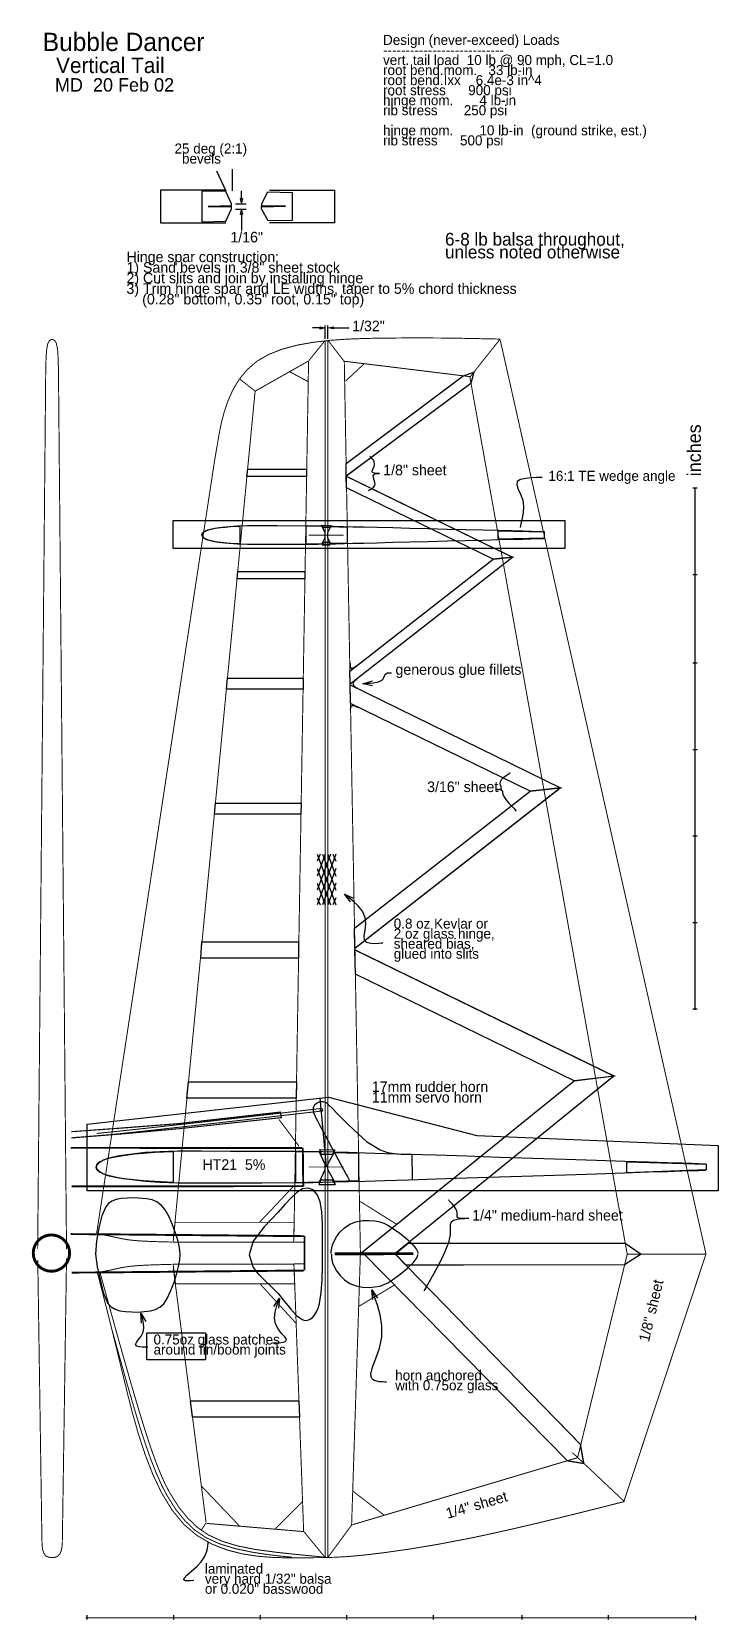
# Model space of a CAD drawing. Extents: x 27 to 595, y 70 to 1386.
import ezdxf

# ---------------------------------------------------------------- set-up
doc = ezdxf.new("R2010")
doc.units = 0
doc.layers.get('0').update_dxf_attribs({"linetype": 'CONTINUOUS'})

msp = doc.modelspace()

# ---------------------------------------------------------------- linework, layer by layer
at = {"color": 0}
for points in [[(179.632, 1270.89), (187.269, 1254.52)], [(192.686, 1272.42), (192.686, 1254.35)], [(187.37, 1254.9), (133.409, 1254.9), (133.409, 1228.02), (187.37, 1228.02)], [(200.305, 1247.28), (200.305, 1254.46)], [(223.41, 1254.9), (277.371, 1254.9), (277.371, 1228.02), (223.41, 1228.02)], [(192.248, 1241.96), (172.635, 1241.56), (192.248, 1241.16)], [(195.37, 1243.69), (204.331, 1243.69)], [(195.37, 1239.31), (204.331, 1239.31)], [(217.039, 1241.26), (236.652, 1241.66), (217.039, 1242.05)], [(200.412, 1235.59), (200.412, 1221.65)], [(266.203, 1140.84), (259.015, 1140.84)], [(269.705, 1131.75), (269.705, 1142.9)], [(271.796, 1131.75), (271.796, 1142.9)], [(275.4, 1140.94), (289.338, 1140.94)], [(314.507, 1020.13), (314.332, 1020.13), (313.113, 1020.16), (311.866, 1020.21), (310.46, 1020.4), (309.256, 1020.83), (308.616, 1021.64), (308.772, 1022.89), (309.429, 1024.48), (310.161, 1026.26), (310.541, 1028.06), (310.262, 1029.76), (309.493, 1031.26), (308.522, 1032.52), (307.637, 1033.45), (306.766, 1034.34), (306.642, 1034.47)], [(314.606, 1020.03), (314.442, 1020.03), (313.295, 1020), (312.124, 1019.94), (310.804, 1019.74), (309.681, 1019.24), (309.097, 1018.32), (309.267, 1016.89), (309.883, 1015.11), (310.509, 1013.18), (310.707, 1011.32), (310.168, 1009.7), (309.099, 1008.38), (307.834, 1007.34), (306.708, 1006.59), (305.604, 1005.89), (305.447, 1005.79)], [(449.31, 1016.95), (448.729, 1016.94), (447.35, 1016.9), (444.664, 1016.82), (440.492, 1016.66), (435.687, 1016.21), (431.354, 1015.24), (428.602, 1013.5), (428.187, 1010.84), (429.464, 1007.31), (431.439, 1003.07), (433.115, 998.237), (433.731, 993.017), (433.463, 987.833), (432.723, 983.173), (431.92, 979.52), (431.383, 977.218), (431.005, 975.6), (430.991, 975.538)], [(574.057, 1008.33), (577.641, 1008.33)], [(575.849, 575.849), (575.849, 1007.54)], [(451.102, 971.95), (450.685, 971.961), (449.696, 971.986), (447.77, 972.033), (433.249, 972.395), (424.453, 972.614), (413.304, 972.892), (400.221, 973.218), (385.767, 973.578), (370.504, 973.958), (354.998, 974.345), (339.811, 974.724), (325.506, 975.081), (312.648, 975.402), (301.664, 975.676), (292.439, 975.906), (284.721, 976.095), (268.099, 976.466), (263.898, 976.54), (259.948, 976.597), (229.649, 976.762), (216.325, 976.816), (205.291, 976.796), (197.002, 976.593), (190.357, 976.165), (178.177, 974.572), (172.793, 973.357), (168.952, 971.619), (167.608, 969.263), (168.952, 966.906), (172.793, 965.172), (178.177, 963.986), (190.357, 962.492), (197.002, 962.024), (205.291, 961.729), (216.325, 961.613), (229.649, 961.596), (259.948, 961.729), (263.898, 961.786), (272.802, 961.956), (278.259, 962.078), (292.439, 962.42), (301.664, 962.649), (312.648, 962.924), (325.506, 963.245), (339.811, 963.602), (354.998, 963.981), (370.504, 964.367), (385.767, 964.748), (400.221, 965.108), (413.304, 965.434), (424.453, 965.711), (433.249, 965.931), (439.859, 966.095), (451.049, 966.374), (451.102, 966.375)], [(574.057, 936.651), (577.641, 936.651)], [(290.214, 863.232), (290.214, 862.767), (290.314, 860.643), (290.978, 859.084), (292.587, 859.034), (293.715, 859.702), (294.645, 860.395), (295.036, 860.699), (295.093, 860.743)], [(574.057, 863.376), (577.641, 863.376)], [(295.889, 849.688), (295.441, 849.356), (294.522, 848.657), (293.467, 847.747), (292.471, 845.955), (293.5, 844.096), (294.622, 843.308), (295.607, 842.769), (296.028, 842.551), (296.088, 842.52)], [(324.562, 854.873), (324.423, 854.873), (323.45, 854.873), (321.237, 854.707), (319.086, 853.546), (318.473, 852.34), (317.914, 850.872), (317.016, 849.376), (315.386, 848.086), (312.787, 847.184), (309.618, 846.627), (306.433, 846.318), (303.787, 846.162), (302.099, 846.075), (300.912, 846.015), (300.867, 846.012)], [(308.923, 844.431), (300.867, 846.012), (308.72, 848.408)], [(290.712, 824.504), (290.712, 824.835), (290.812, 826.462), (291.542, 827.971), (293.466, 827.955), (294.752, 827.443), (295.79, 826.943), (296.225, 826.725), (296.287, 826.694)], [(574.057, 791.693), (577.641, 791.693)], [(411.776, 758.4), (412.705, 758.466), (413.533, 758.543), (414.456, 758.728), (415.216, 759.106), (415.559, 759.76), (415.342, 760.75), (414.866, 762.03), (414.546, 763.527), (414.796, 765.17), (415.891, 766.877), (417.558, 768.526), (419.388, 769.981), (420.969, 771.11), (421.985, 771.82), (422.507, 772.185), (422.727, 772.338)], [(411.875, 758.897), (412.805, 758.765), (414.613, 758.417), (416.124, 757.57), (416.333, 756.857), (416.405, 755.844), (416.702, 754.434), (417.583, 752.526), (419.278, 750.097), (421.483, 747.432), (423.762, 744.891), (425.681, 742.835), (426.909, 741.531), (427.539, 740.861), (427.805, 740.579)], [(574.057, 720.011), (577.641, 720.011)], [(263.05, 704.786), (278.385, 662.859)], [(265.35, 704.786), (263.05, 698.948)], [(269.567, 704.786), (263.05, 686.741)], [(273.976, 704.786), (263.05, 675.065)], [(278.385, 704.786), (263.05, 662.859)], [(267.459, 704.786), (278.385, 675.065)], [(271.867, 704.786), (278.385, 686.741)], [(276.084, 704.786), (278.385, 698.948)], [(263.05, 693.11), (273.976, 662.859)], [(278.385, 693.11), (267.459, 662.859)], [(263.05, 680.904), (269.567, 662.859)], [(278.385, 680.904), (271.867, 662.859)], [(317.394, 631.142), (316.962, 631.109), (315.938, 631.03), (313.943, 630.876), (310.846, 630.698), (307.289, 630.844), (304.105, 631.735), (302.128, 633.797), (301.877, 637.3), (302.609, 641.911), (303.267, 647.144), (302.792, 652.514), (300.454, 657.583), (296.835, 662.105), (292.842, 665.88), (289.385, 668.709), (287.159, 670.474), (286.016, 671.381), (285.595, 671.715), (285.535, 671.762)], [(290.538, 665.253), (285.535, 671.762), (293.013, 668.373)], [(263.05, 668.697), (265.35, 662.859)], [(278.385, 668.697), (276.084, 662.859)], [(574.057, 648.328), (577.641, 648.328)], [(574.057, 576.646), (577.641, 576.646)], [(270.601, 445.626), (265.424, 502.972)], [(290.115, 434.077), (289.854, 434.562), (289.496, 435.227), (288.907, 436.322), (288.028, 437.956), (286.802, 440.236), (285.17, 443.27), (280.687, 451.607), (275.264, 461.709), (269.816, 471.892), (265.258, 480.472), (263.57, 483.687), (262.279, 486.186), (261.331, 488.07), (260.67, 489.445), (260.242, 490.413), (259.994, 491.08), (259.87, 491.548), (259.815, 491.921), (260.015, 494.908), (261.143, 497.397), (262.902, 498.923), (265.092, 499.819), (267.647, 499.886), (270.203, 499.189), (270.768, 498.805), (271.592, 498.056), (273.007, 496.655), (275.347, 494.311), (278.831, 490.839), (283.232, 486.475), (288.213, 481.556), (293.433, 476.423), (303.874, 466.774), (315.038, 459.763), (321.125, 457.823), (327.13, 456.785), (332.505, 456.357), (336.708, 456.246), (339.356, 456.208), (341.216, 456.181), (341.288, 456.179)], [(267.61, 492.911), (267.295, 493.671), (266.534, 493.986), (265.774, 493.671), (265.459, 492.911), (265.774, 492.151), (266.534, 491.836), (267.295, 492.151), (267.61, 492.911)], [(584.71, 448.074), (583.97, 448.099), (573.148, 448.455), (564.731, 448.732), (552.984, 449.119), (537.353, 449.634), (517.541, 450.287), (494.29, 451.051), (468.603, 451.894), (441.479, 452.781), (413.921, 453.678), (386.929, 454.551), (361.505, 455.366), (338.65, 456.089), (319.123, 456.694), (302.72, 457.186), (288.995, 457.577), (277.502, 457.881), (267.793, 458.11), (251.946, 458.396), (244.915, 458.478), (217.3, 458.611), (190.954, 458.644), (167.192, 458.756), (147.513, 458.744), (132.753, 458.366), (120.931, 457.615), (99.1938, 454.96), (89.5137, 452.803), (82.5842, 449.75), (80.7639, 447.819), (80.1572, 445.737), (80.7639, 443.658), (82.5842, 441.736), (89.5137, 438.716), (99.1938, 436.592), (120.948, 433.937), (132.797, 433.145), (147.546, 432.676), (167.145, 432.521), (190.838, 432.527), (217.204, 432.566), (244.865, 432.742), (251.9, 432.829), (259.378, 432.947), (267.745, 433.112), (277.45, 433.336), (288.938, 433.633), (302.659, 434.017), (319.058, 434.501), (338.583, 435.099), (361.44, 435.816), (386.868, 436.627), (413.866, 437.497), (441.432, 438.392), (468.563, 439.278), (494.259, 440.12), (517.517, 440.885), (537.336, 441.537), (552.973, 442.051), (564.724, 442.438), (573.144, 442.716), (578.788, 442.902), (582.211, 443.014), (584.617, 443.094), (584.71, 443.096)], [(341.288, 455.98), (341.686, 435.471)], [(264.959, 332.627), (266.434, 341.607), (267.1, 352.097), (267.293, 363.566), (267.349, 375.487), (267.489, 387.325), (267.473, 398.529), (266.948, 408.543), (265.557, 416.814), (263.051, 422.88), (259.6, 426.667), (255.476, 428.192), (250.955, 427.477), (246.252, 424.63), (241.355, 420.124), (236.198, 414.521), (230.711, 408.381), (219.229, 396.046), (210.136, 384.129), (206.775, 372.891), (209.937, 362.385), (213.918, 357.365), (219.038, 352.28), (224.768, 346.881), (230.578, 340.92), (236.043, 334.348), (241.14, 327.914), (245.951, 322.564), (250.557, 319.246), (252.801, 318.62), (254.982, 318.71), (257.068, 319.486), (259.027, 320.919), (260.828, 322.978), (262.438, 325.636), (263.826, 328.862), (264.959, 332.627)], [(100.774, 419.565), (96.5674, 418.688), (93.1086, 417.31), (90.2942, 415.332), (88.02, 412.655), (84.6785, 405.101), (82.2556, 395.355), (80.2581, 384.438), (79.5376, 373.417), (80.8555, 363.017), (83.2712, 352.547), (85.8809, 341.642), (89.6331, 332.65), (92.3486, 329.714), (95.6997, 327.774), (99.6838, 326.591), (104.298, 325.925), (114.923, 325.548), (125.146, 326.528), (129.291, 327.653), (132.814, 329.514), (135.923, 332.443), (138.825, 336.778), (141.661, 342.671), (144.309, 349.555), (146.583, 356.683), (148.293, 363.307), (149.284, 368.905), (149.529, 373.864), (149.028, 378.797), (147.785, 384.317), (145.83, 390.811), (143.301, 397.761), (140.363, 404.424), (137.182, 410.057), (133.868, 414.102), (130.313, 416.742), (126.354, 418.347), (121.83, 419.287), (111.178, 420.122), (100.774, 419.565)], [(388.419, 402.974), (386.428, 402.974), (384.635, 402.989), (382.541, 403.086), (380.59, 403.353), (379.227, 403.87), (378.743, 404.708), (378.97, 407.343), (378.729, 409.114), (377.757, 411.136), (376.277, 413.217), (374.655, 415.129), (373.253, 416.647), (372.351, 417.606), (371.888, 418.099), (371.693, 418.306)], [(274.683, 373.903), (274.685, 374.081), (274.7, 375.33), (274.749, 376.672), (275.007, 378.576), (275.675, 381.068), (276.956, 384.174), (279.017, 387.844), (281.88, 391.714), (285.534, 395.344), (289.965, 398.295), (295.093, 400.229), (300.56, 401.224), (305.94, 401.459), (310.806, 401.116), (314.857, 400.344), (318.281, 399.174), (321.396, 397.606), (324.512, 395.64), (331.313, 390.73), (337.704, 385.535), (342.313, 381.156), (345.005, 377.885), (346.069, 375.757), (346.25, 374.6), (346.266, 374.102)], [(388.419, 402.974), (387.075, 402.918), (385.233, 402.842), (382.367, 402.685), (379.028, 402.286), (375.937, 401.451), (373.817, 399.988), (373.111, 397.688), (373.145, 394.284), (372.968, 389.492), (371.627, 383.029), (368.485, 374.859), (364.16, 365.93), (359.586, 357.437), (355.698, 350.573), (354.273, 348.087), (353.203, 346.218), (352.437, 344.879), (351.922, 343.981), (351.611, 343.437), (351.451, 343.158), (351.383, 343.04)], [(274.732, 373.505), (274.734, 373.327), (274.749, 372.078), (274.798, 370.736), (275.056, 368.832), (275.724, 366.34), (277.006, 363.234), (279.066, 359.564), (281.93, 355.694), (285.583, 352.064), (290.015, 349.113), (295.142, 347.179), (300.609, 346.184), (305.989, 345.949), (310.856, 346.292), (314.906, 347.064), (318.331, 348.234), (321.445, 349.802), (324.562, 351.768), (331.363, 356.677), (337.753, 361.873), (342.362, 366.252), (345.054, 369.522), (346.118, 371.651), (346.299, 372.808), (346.315, 373.306)], [(320.281, 267.474), (319.866, 267.491), (318.881, 267.531), (316.963, 267.607), (315.583, 267.675), (314.013, 267.821), (312.375, 268.114), (310.79, 268.619), (309.379, 269.405), (308.263, 270.538), (307.565, 272.085), (307.405, 274.112), (308.817, 279.706), (311.636, 287.005), (314.629, 295.523), (316.564, 304.776), (316.548, 314.244), (315.038, 323.277), (312.831, 331.19), (310.724, 337.299), (309.342, 341.136), (308.633, 343.106), (308.371, 343.832), (308.334, 343.936)], [(309.158, 335.768), (308.334, 343.936), (312.905, 337.116)], [(226.098, 299.971), (227.337, 300), (229.035, 300.038), (231.645, 300.135), (234.494, 300.463), (236.721, 301.23), (237.465, 302.643), (236.176, 304.86), (233.563, 307.849), (230.648, 311.529), (228.454, 315.818), (227.739, 320.569), (228.206, 325.365), (229.294, 329.723), (230.446, 333.158), (231.213, 335.326), (231.607, 336.439), (231.752, 336.849), (231.773, 336.908)], [(227.239, 330.064), (231.773, 336.908), (230.992, 328.735)], [(122.856, 296.347), (120.35, 296.396), (118.116, 296.471), (115.635, 296.735), (113.599, 297.355), (112.701, 298.504), (113.389, 300.305), (115.15, 302.708), (117.225, 305.618), (118.857, 308.941), (119.477, 312.541), (119.273, 316.12), (118.625, 319.341), (117.911, 321.867), (117.431, 323.459), (117.094, 324.578), (117.081, 324.621)], [(117.472, 316.421), (117.081, 324.621), (121.285, 317.569)], [(160.887, 103.003), (160.584, 102.987), (158.464, 102.87), (156.333, 102.793), (154.129, 102.949), (152.691, 103.622), (152.856, 105.094), (155.16, 107.556), (158.941, 110.823), (163.24, 114.619), (167.093, 118.667), (169.753, 122.696), (171.328, 126.454), (172.138, 129.695), (172.502, 132.174), (172.694, 133.728), (172.793, 134.526), (172.834, 134.862)], [(71.4834, 72.479), (576.048, 72.0808)], [(72.3203, 74.2712), (72.3203, 70.687)], [(144.003, 74.2712), (144.003, 70.687)], [(215.685, 74.2712), (215.685, 70.687)], [(287.368, 74.2712), (287.368, 70.687)], [(359.05, 74.2712), (359.05, 70.687)], [(432.326, 74.2712), (432.326, 70.687)], [(504.008, 74.2712), (504.008, 70.687)], [(576.048, 73.7781), (576.048, 70.1841)]]:
    msp.add_lwpolyline(points, dxfattribs=at)
at = {"color": 254}
for points in [[(167.617, 1228.72), (187.33, 1229.17), (192.109, 1239.48), (192.109, 1243.66), (187.479, 1253.86), (167.617, 1254.26), (167.617, 1228.72)], [(242.417, 1229.97), (222.405, 1229.47), (216.979, 1239.38), (217.079, 1243.86), (222.256, 1253.56), (242.417, 1253.02), (242.417, 1229.97)], [(199.019, 961.835), (191.448, 962.24), (186.876, 962.587), (182.894, 963.051), (178.666, 963.571), (175.225, 964.382), (172.472, 965.134), (170.555, 965.829), (169.08, 966.755), (168.244, 967.508), (167.703, 968.491), (167.556, 969.128), (167.605, 969.591), (167.802, 970.286), (168.342, 971.096), (169.08, 971.791), (170.506, 972.659), (172.57, 973.527), (175.225, 974.164), (178.519, 974.859), (183.14, 975.553), (186.729, 975.901), (191.448, 976.306), (199.019, 976.711), (199.019, 961.835)], [(253.676, 961.901), (267.117, 962.1), (269.705, 967.227), (269.655, 970.961), (267.117, 976.337), (253.626, 976.536), (253.676, 961.901)], [(287.925, 962.498), (273.887, 962.15), (271.846, 966.879), (271.896, 971.459), (274.235, 976.188), (287.925, 975.839), (287.925, 962.498)], [(451.002, 971.955), (451.002, 966.578), (412.871, 965.782), (412.871, 972.751), (451.002, 971.955)], [(143.863, 432.941), (128.53, 433.638), (119.271, 434.236), (111.207, 435.032), (102.645, 435.928), (95.6758, 437.322), (90.1006, 438.616), (86.2178, 439.811), (83.231, 441.404), (81.5386, 442.698), (80.4434, 444.391), (80.1448, 445.486), (80.2441, 446.282), (80.6426, 447.477), (81.7375, 448.871), (83.231, 450.066), (86.1182, 451.559), (90.2998, 453.052), (95.6758, 454.147), (102.346, 455.342), (111.705, 456.537), (118.973, 457.134), (128.53, 457.831), (143.863, 458.528), (143.863, 432.941)], [(245.114, 432.842), (264.827, 433.29), (269.606, 443.595), (269.606, 447.776), (264.976, 457.981), (245.114, 458.379), (245.114, 432.842)], [(297.233, 434.087), (277.222, 433.589), (271.796, 443.495), (271.895, 447.975), (277.073, 457.682), (297.233, 457.135), (297.233, 434.087)], [(584.909, 443.249), (519.2, 440.906), (519.2, 450.067), (584.909, 447.936), (584.909, 443.249)]]:
    msp.add_lwpolyline(points, close=True, dxfattribs=at)
at = {"color": 0}
for points in [[(167.617, 1228.72), (187.33, 1229.17), (192.109, 1239.48), (192.109, 1243.66), (187.479, 1253.86), (167.617, 1254.26), (167.617, 1228.72)], [(242.417, 1229.97), (222.405, 1229.47), (216.979, 1239.38), (217.079, 1243.86), (222.256, 1253.56), (242.417, 1253.02), (242.417, 1229.97)], [(201.201, 1248), (200.305, 1244.39), (199.409, 1248), (201.201, 1248)], [(201.201, 1248), (200.305, 1244.39), (199.409, 1248), (201.201, 1248)], [(199.509, 1234.83), (200.405, 1238.43), (201.301, 1234.83), (199.509, 1234.83)], [(199.509, 1234.83), (200.405, 1238.43), (201.301, 1234.83), (199.509, 1234.83)], [(265.483, 1141.74), (269.087, 1140.84), (265.483, 1139.94), (265.483, 1141.74)], [(265.483, 1141.74), (269.087, 1140.84), (265.483, 1139.94), (265.483, 1141.74)], [(276.156, 1140.04), (272.552, 1140.93), (276.156, 1141.83), (276.156, 1140.04)], [(276.156, 1140.04), (272.552, 1140.93), (276.156, 1141.83), (276.156, 1140.04)], [(253.676, 961.901), (267.117, 962.1), (269.705, 967.227), (269.655, 970.961), (267.117, 976.337), (253.626, 976.536), (253.676, 961.901)], [(287.925, 962.498), (273.887, 962.15), (271.846, 966.879), (271.896, 971.459), (274.235, 976.188), (287.925, 975.839), (287.925, 962.498)], [(451.002, 971.955), (451.002, 966.578), (412.871, 965.782), (412.871, 972.751), (451.002, 971.955)], [(245.114, 432.842), (264.827, 433.29), (269.606, 443.595), (269.606, 447.776), (264.976, 457.981), (245.114, 458.379), (245.114, 432.842)], [(297.233, 434.087), (277.222, 433.589), (271.796, 443.495), (271.895, 447.975), (277.073, 457.682), (297.233, 457.135), (297.233, 434.087)], [(584.909, 443.249), (519.2, 440.905), (519.2, 450.067), (584.909, 447.936), (584.909, 443.249)]]:
    msp.add_lwpolyline(points, close=True, dxfattribs=at)
at = {"color": 7}
for points in [[(192.248, 1241.96), (172.635, 1241.56), (192.248, 1241.16)], [(217.039, 1241.26), (236.652, 1241.66), (217.039, 1242.05)], [(308.923, 844.431), (300.867, 846.012), (308.72, 848.408)], [(290.538, 665.253), (285.535, 671.762), (293.013, 668.373)], [(59.5361, 469.918), (104.338, 473.503), (148.94, 477.485), (233.366, 486.645), (232.57, 491.025), (147.347, 481.468), (104.338, 478.083), (59.7354, 474.896)], [(309.158, 335.768), (308.334, 343.936), (312.905, 337.116)], [(227.239, 330.064), (231.773, 336.908), (230.992, 328.735)], [(117.472, 316.421), (117.081, 324.621), (121.285, 317.569)], [(160.887, 103.003), (160.584, 102.987), (158.464, 102.87), (156.333, 102.793), (154.129, 102.949), (152.691, 103.622), (152.856, 105.094), (155.16, 107.556), (158.941, 110.823), (163.24, 114.619), (167.093, 118.667), (169.753, 122.696), (171.328, 126.454), (172.138, 129.695), (172.502, 132.174), (172.694, 133.728), (172.793, 134.526), (172.834, 134.862)]]:
    msp.add_lwpolyline(points, dxfattribs=at)
at = {"color": 0}
for points, const_width in [([(38.4111, 1110.18), (38.4812, 1112.62), (38.5503, 1114.85), (38.8513, 1120.65), (39.1252, 1123.51), (40.0161, 1127.89), (41.4636, 1130.48), (43.457, 1131.42), (45.4822, 1130.7), (47.0117, 1128.25), (47.9744, 1123.83), (48.2598, 1120.87), (48.4417, 1117.74), (48.5474, 1114.81), (48.6045, 1112.46), (48.6536, 1110.21), (48.6606, 1109.89)], 0.7965), ([(178.21, 1031.63), (178.551, 1033.65), (179.358, 1038.43), (180.932, 1047.76), (182.11, 1054.5), (183.729, 1062.39), (185.971, 1071.05), (189.021, 1080.12), (193.063, 1089.24), (198.283, 1098.02), (204.864, 1106.11), (212.99, 1113.14), (222.768, 1118.82), (233.993, 1123.24), (246.383, 1126.55), (259.654, 1128.93), (273.524, 1130.54), (287.71, 1131.54), (301.93, 1132.1), (315.901, 1132.38), (342.186, 1132.58), (365.423, 1132.48), (384.689, 1132.21), (399.065, 1131.92), (404.181, 1131.81), (414.533, 1131.59), (414.563, 1131.59)], 0.7965), ([(256.066, 1113.67), (269.207, 1129.99)], 0.7965), ([(269.683, 1130.31), (269.683, 122.277)], 0.7965), ([(271.78, 1130.51), (271.78, 122.277)], 0.7965), ([(285.436, 1113.03), (271.896, 1130.55)], 0.7965), ([(414.265, 1131.35), (389.574, 1100.29)], 0.7965), ([(516.776, 168.292), (584.864, 373.554), (414.544, 1130.71)], 0.7965), ([(31.6069, 377.7), (38.3279, 1110.29)], 0.7965), ([(55.5034, 377.8), (48.7827, 1109.89)], 0.7965), ([(255.866, 1113.47), (211.861, 1088.58)], 0.7965), ([(243.72, 386.09), (255.866, 1113.07)], 0.7965), ([(291.509, 149.438), (298.776, 374.143), (285.436, 1113.27)], 0.7965), ([(389.375, 1100.49), (285.436, 1113.23)], 0.7965), ([(286.331, 1096.6), (301.663, 1110.93)], 0.7965), ([(211.463, 1088.58), (198.919, 1098.53)], 0.7965), ([(240.335, 1104.51), (255.468, 1096.34)], 0.7965), ([(519.598, 373.705), (389.375, 1100.29)], 0.7965), ([(143.962, 386.09), (211.662, 1088.78)], 0.7965), ([(178.21, 1031.83), (80.344, 390.072)], 0.7965), ([(255.819, 969.073), (284.911, 969.073)], 0.7965), ([(59.5361, 469.918), (104.338, 473.503), (148.94, 477.485), (233.366, 486.645), (232.57, 491.025), (147.347, 481.468), (104.338, 478.083), (59.7354, 474.896)], 0.7965), ([(266.534, 494.19), (266.494, 494.186), (265.439, 494.064), (263.938, 493.892), (261.462, 493.607), (257.77, 493.182), (252.617, 492.59), (245.76, 491.801), (237.057, 490.8), (226.773, 489.619), (215.276, 488.301), (202.933, 486.889), (190.11, 485.428), (177.176, 483.961), (164.497, 482.53), (152.44, 481.181), (131.166, 478.837), (113.819, 476.967), (100.367, 475.544), (90.7795, 474.544), (87.4055, 474.194), (84.8701, 473.93), (81.0969, 473.538), (80.7178, 473.499), (80.5581, 473.482)], 0.7965), ([(266.534, 492.03), (266.494, 492.025), (266.21, 491.993), (263.938, 491.731), (261.462, 491.447), (257.77, 491.022), (252.617, 490.429), (245.76, 489.641), (237.057, 488.64), (226.773, 487.459), (215.276, 486.141), (202.933, 484.729), (190.11, 483.268), (177.176, 481.801), (164.497, 480.37), (152.44, 479.021), (131.166, 476.677), (113.819, 474.806), (100.367, 473.384), (90.7795, 472.384), (87.4055, 472.033), (84.8701, 471.77), (83.0535, 471.581), (81.8357, 471.455), (80.7178, 471.338), (80.5581, 471.322)], 0.7965), ([(231.375, 485.052), (248.101, 462.75)], 0.7965), ([(59.0386, 461.555), (250.789, 461.456)], 1.5929), ([(251.088, 461.356), (251.486, 429.498)], 1.5929), ([(255.956, 445.686), (285.048, 445.686)], 0.7965), ([(59.835, 429.697), (251.586, 429.797)], 1.5929), ([(243.919, 430.294), (215.246, 399.829)], 0.7965), ([(298.617, 417.112), (328.485, 398.394)], 0.7965), ([(58.0625, 374.342), (57.7566, 377.376), (56.8794, 380.201), (55.4915, 382.759), (53.6533, 384.986), (51.4255, 386.824), (48.8684, 388.212), (46.043, 389.09), (43.0093, 389.395), (39.9753, 389.09), (37.1499, 388.212), (34.5928, 386.824), (32.365, 384.986), (30.5269, 382.759), (29.1389, 380.201), (28.2617, 377.376), (27.9561, 374.342), (28.2617, 371.308), (29.1389, 368.483), (30.5269, 365.926), (32.365, 363.698), (34.5928, 361.86), (37.1499, 360.472), (39.9753, 359.595), (43.0093, 359.289), (46.043, 359.595), (48.8684, 360.472), (51.4255, 361.86), (53.6533, 363.698), (55.4915, 365.926), (56.8794, 368.483), (57.7566, 371.308), (58.0625, 374.342)], 2.3894), ([(58.8391, 390.072), (80.1448, 389.972)], 1.5929), ([(252.282, 388.38), (80.3438, 389.972)], 1.5929), ([(81.3394, 390.304), (81.8372, 390.219), (83.0442, 390.01), (85.5208, 389.561), (89.5779, 388.788), (94.6802, 387.713), (100.334, 386.436), (107.059, 385.271), (115.334, 384.494), (124.482, 384.028), (129.052, 383.863), (136.998, 383.631), (139.814, 383.561), (141.579, 383.518), (142.485, 383.496), (142.819, 383.488), (142.867, 383.486)], 0.7965), ([(243.521, 383.501), (252.481, 383.501), (252.481, 365.382), (243.72, 365.382)], 0.7965), ([(252.481, 388.579), (252.481, 360.205)], 1.5929), ([(31.7004, 368.712), (35.1543, 135.896)], 0.7965), ([(55.5037, 369.91), (52.0498, 136.296)], 0.7965), ([(277.57, 373.704), (342.483, 373.903)], 2.3894), ([(519.698, 373.545), (478.679, 205.291)], 0.7965), ([(584.809, 373.505), (519.598, 373.505)], 0.7965), ([(59.6357, 358.214), (80.9414, 358.313)], 1.5929), ([(252.083, 359.906), (81.1404, 358.313)], 1.5929), ([(80.9412, 358.198), (81.439, 358.283), (82.646, 358.493), (85.1226, 358.942), (89.1797, 359.714), (94.282, 360.79), (99.936, 362.066), (106.661, 363.232), (114.936, 364.009), (124.083, 364.474), (128.654, 364.64), (136.6, 364.872), (139.416, 364.942), (141.181, 364.985), (142.087, 365.007), (142.469, 365.016)], 0.7965), ([(81.041, 358.313), (81.1924, 357.724), (81.3997, 356.917), (81.7417, 355.586), (82.252, 353.602), (82.9639, 350.832), (83.9116, 347.146), (86.6169, 336.582), (90.4844, 321.267), (95.5996, 300.634), (102.048, 274.119), (105.817, 258.581), (110.066, 241.966), (114.918, 224.811), (120.497, 207.651), (126.928, 191.021), (134.335, 175.458), (142.842, 161.496), (152.574, 149.67), (163.573, 140.373), (175.557, 133.412), (188.162, 128.451), (201.024, 125.156), (213.78, 123.19), (226.065, 122.218), (237.516, 121.903), (247.769, 121.91), (264.144, 122.03), (276.871, 122.306), (288.55, 122.953), (301.78, 124.183), (318.66, 126.196), (339.289, 129.13), (363.265, 133.114), (390.188, 138.271), (404.581, 141.309), (419.27, 144.567), (433.914, 147.937), (448.175, 151.313), (461.712, 154.59), (474.184, 157.662), (485.252, 160.421), (494.576, 162.762), (501.915, 164.608), (507.43, 165.995), (511.382, 166.989), (514.031, 167.656), (515.638, 168.06), (516.767, 168.344), (516.811, 168.354)], 0.7965), ([(83.1316, 358.512), (83.1448, 358.464), (83.4885, 357.218), (83.9778, 355.444), (84.7844, 352.521), (85.9875, 348.159), (87.6667, 342.071), (89.9016, 333.971), (92.7371, 323.701), (96.0835, 311.629), (99.8174, 298.254), (103.815, 284.075), (107.952, 269.592), (112.106, 255.302), (116.153, 241.706), (119.969, 229.301), (123.456, 218.476), (126.625, 209.171), (129.513, 201.215), (132.156, 194.437), (134.59, 188.666), (136.853, 183.732), (138.98, 179.463), (141.009, 175.688), (148.6, 163.601), (155.942, 154.648), (163.808, 147.14), (173.067, 140.777), (184.391, 135.6), (197.558, 131.617), (212.301, 128.738), (229.085, 126.506), (238.295, 125.483), (247.362, 124.54), (255.471, 123.734), (261.807, 123.121), (265.797, 122.738), (267.847, 122.541), (268.602, 122.468), (268.71, 122.458)], 0.7965), ([(143.962, 361.458), (171.042, 150.99)], 0.7965), ([(244.019, 359.766), (251.784, 143.922)], 0.7965), ([(245.512, 316.199), (216.043, 348.456)], 0.7965), ([(296.984, 329.938), (327.648, 348.257)], 0.7965), ([(93.4858, 309.588), (93.5583, 309.327), (93.7307, 308.706), (94.0664, 307.498), (94.6201, 305.505), (95.4458, 302.532), (96.5984, 298.383), (98.1321, 292.862), (100.08, 285.859), (102.389, 277.603), (104.986, 268.41), (107.797, 258.597), (110.749, 248.479), (113.766, 238.373), (116.775, 228.592), (119.703, 219.454), (125.132, 203.842), (130.032, 191.428), (134.497, 181.578), (138.619, 173.657), (146.211, 161.569), (153.553, 152.617), (161.418, 145.108), (170.677, 138.745), (181.994, 133.56), (195.103, 129.519), (209.215, 126.557), (222.382, 124.541), (232.636, 123.313), (239.108, 122.683), (240.796, 122.529), (241.663, 122.45), (242.028, 122.417)], 0.7965), ([(478.679, 204.892), (292.006, 149.239)], 0.7965), ([(474.299, 209.074), (517.308, 168.454)], 0.7965), ([(167.16, 181.356), (199.019, 147.904)], 0.7965), ([(292.305, 177.314), (318.29, 157.303)], 0.7965), ([(227.99, 145.614), (250.689, 168.314)], 0.7965), ([(170.843, 150.592), (167.259, 145.216)], 0.7965), ([(171.64, 150.393), (251.685, 143.623)], 0.7965), ([(291.708, 149.239), (271.896, 122.358)], 0.7965), ([(35.2012, 135.719), (35.2246, 134.463), (35.3306, 131.83), (35.7925, 128.473), (36.8657, 125.438), (38.5461, 123.314), (40.731, 122.386), (43.1902, 122.175), (45.6753, 122.239), (47.9976, 123.04), (49.9644, 125.09), (51.3191, 128.206), (51.9033, 131.858), (52.0269, 134.804), (52.0474, 136.041), (52.0503, 136.218)], 0.7965), ([(251.585, 144.121), (269.506, 122.218)], 0.7965)]:
    msp.add_lwpolyline(points, dxfattribs=dict(at, const_width=const_width))
at = {"color": 0, "const_width": 0.7965}
for points in [[(287.028, 1028.49), (383.8, 1101.07), (392.561, 1104.06), (390.271, 1094.9), (287.128, 1017.94), (287.028, 1028.49)], [(205.589, 1023.82), (254.273, 1023.82), (254.074, 1017.65), (204.892, 1017.65), (205.589, 1023.82)], [(287.128, 1018.04), (424.818, 950.936), (408.689, 949.243), (287.228, 1008.48), (287.128, 1018.04)], [(199.019, 961.835), (191.448, 962.24), (186.876, 962.587), (182.894, 963.051), (178.666, 963.571), (175.225, 964.382), (172.472, 965.134), (170.555, 965.829), (169.08, 966.755), (168.244, 967.508), (167.703, 968.492), (167.556, 969.128), (167.605, 969.591), (167.802, 970.286), (168.342, 971.096), (169.08, 971.791), (170.506, 972.659), (172.57, 973.527), (175.225, 974.164), (178.519, 974.859), (183.14, 975.553), (186.729, 975.901), (191.448, 976.306), (199.019, 976.711), (199.019, 961.835)], [(290.015, 856.554), (408.689, 949.243), (424.917, 950.936), (290.413, 845.702), (290.015, 856.554)], [(197.326, 939), (252.78, 939), (252.78, 933.027), (196.728, 933.027), (197.326, 939)], [(188.764, 850.692), (251.386, 850.692), (251.287, 841.532), (187.967, 841.532), (188.764, 850.692)], [(290.413, 845.104), (464.542, 759.782), (439.354, 757.094), (290.513, 829.673), (290.413, 845.104)], [(293.898, 643.499), (439.354, 757.096), (464.542, 759.685), (294.296, 626.674), (293.898, 643.499)], [(178.808, 747.15), (249.694, 747.15), (249.594, 737.99), (177.912, 737.99), (178.808, 747.15)], [(167.558, 632.358), (247.603, 632.358), (247.503, 618.619), (166.562, 618.619), (167.558, 632.358)], [(294.296, 625.678), (508.945, 521.042), (475.792, 517.159), (294.595, 605.468), (294.296, 625.678)], [(156.507, 516.272), (245.811, 516.272), (245.612, 502.832), (155.113, 502.832), (156.507, 516.272)], [(298.777, 373.894), (475.792, 517.159), (508.945, 521.141), (327.25, 373.794), (298.777, 373.894)], [(143.863, 432.941), (128.53, 433.638), (119.271, 434.236), (111.207, 435.032), (102.645, 435.928), (95.6758, 437.322), (90.1006, 438.616), (86.2178, 439.811), (83.231, 441.404), (81.5386, 442.698), (80.4434, 444.391), (80.1448, 445.486), (80.2441, 446.282), (80.6426, 447.477), (81.7375, 448.871), (83.231, 450.066), (86.1182, 451.559), (90.2998, 453.052), (95.6758, 454.147), (102.346, 455.342), (111.705, 456.537), (118.973, 457.134), (128.53, 457.831), (143.863, 458.528), (143.863, 432.941)], [(145.356, 399.829), (243.919, 399.829), (243.521, 383.501), (143.763, 383.501), (145.356, 399.829)], [(327.449, 373.604), (338.202, 382.465), (518.005, 382.465), (531.247, 373.505), (517.308, 364.544), (336.708, 364.445), (327.449, 373.604)], [(301.465, 373.944), (470.117, 202.304), (483.856, 200.114), (481.069, 215.844), (327.35, 373.744), (301.465, 373.944)], [(143.763, 365.182), (243.72, 365.182), (244.318, 348.855), (145.754, 348.855), (143.763, 365.182)], [(158.099, 251.834), (247.901, 251.834), (248.399, 238.394), (159.891, 238.394), (158.099, 251.834)]]:
    msp.add_lwpolyline(points, close=True, dxfattribs=at)
at = {"color": 7}
for points in [[(287.028, 1028.49), (383.8, 1101.07), (392.561, 1104.06), (390.271, 1094.9), (287.128, 1017.94), (287.028, 1028.49)], [(205.589, 1023.82), (254.273, 1023.82), (254.074, 1017.65), (204.892, 1017.65), (205.589, 1023.82)], [(287.128, 1018.04), (424.818, 950.936), (408.689, 949.243), (287.228, 1008.48), (287.128, 1018.04)], [(143.763, 958.215), (143.763, 981.313), (467.927, 981.313), (467.927, 958.215), (143.763, 958.215)], [(274.267, 977.168), (273.497, 975.297), (267.718, 975.407), (266.948, 977.388), (274.267, 977.168)], [(273.842, 961.132), (273.072, 963.058), (267.898, 962.948), (267.073, 961.242), (273.842, 961.132)], [(290.015, 856.554), (408.689, 949.243), (424.917, 950.936), (290.413, 845.702), (290.015, 856.554)], [(197.326, 939), (252.78, 939), (252.78, 933.027), (196.728, 933.027), (197.326, 939)], [(188.764, 850.692), (251.386, 850.692), (251.287, 841.532), (187.967, 841.532), (188.764, 850.692)], [(290.413, 845.104), (464.542, 759.782), (439.354, 757.094), (290.513, 829.673), (290.413, 845.104)], [(293.898, 643.499), (439.354, 757.096), (464.542, 759.685), (294.296, 626.674), (293.898, 643.499)], [(178.808, 747.15), (249.694, 747.15), (249.594, 737.99), (177.912, 737.99), (178.808, 747.15)], [(167.558, 632.358), (247.603, 632.358), (247.503, 618.619), (166.562, 618.619), (167.558, 632.358)], [(294.296, 625.678), (508.945, 521.042), (475.792, 517.159), (294.595, 605.468), (294.296, 625.678)], [(156.507, 516.272), (245.811, 516.272), (245.612, 502.832), (155.113, 502.832), (156.507, 516.272)], [(298.777, 373.894), (475.792, 517.159), (508.945, 521.141), (327.25, 373.794), (298.777, 373.894)], [(72.479, 481.049), (272.393, 503.629), (395.05, 471.85), (594.965, 463.487), (594.965, 425.854), (72.479, 425.854), (72.479, 481.049)], [(277.57, 460.021), (275.679, 455.94), (266.519, 455.94), (265.125, 460.221), (277.57, 460.021)], [(278.168, 431.149), (275.878, 434.833), (266.021, 434.734), (264.329, 431.05), (278.168, 431.149)], [(327.449, 373.604), (338.202, 382.465), (518.005, 382.465), (531.247, 373.505), (517.308, 364.544), (336.708, 364.445), (327.449, 373.604)], [(301.465, 373.944), (470.117, 202.304), (483.856, 200.114), (481.069, 215.844), (327.35, 373.744), (301.465, 373.944)], [(121.86, 285.934), (121.86, 308.235), (170.445, 308.235), (170.445, 285.934), (121.86, 285.934)], [(158.099, 251.834), (247.901, 251.834), (248.399, 238.394), (159.891, 238.394), (158.099, 251.834)]]:
    msp.add_lwpolyline(points, close=True, dxfattribs=at)

# ---------------------------------------------------------------- texts
at = {"color": 0}
for s, height, rotation, p in [('Bubble Dancer', 15.133, 360, (35.8689, 1370.26)), ('Design (never-exceed) Loads', 8.32313, 360, (317.533, 1375.29)), ('---------------------------', 8.32313, 360, (317.533, 1366.97)), ('Vertical Tail', 12.863, 360, (46.8601, 1351.98)), ('vert. tail load  10 lb @ 90 mph, CL=1.0', 8.32313, 360, (317.533, 1358.64)), ('root bend.mom.   33 lb-in', 8.32313, 360, (317.533, 1350.32)), ('root bend.Ixx    6.4e-3 in^4', 8.32313, 360, (317.533, 1342)), ('root stress      900 psi', 8.32313, 360, (317.533, 1333.67)), ('hinge mom.       4 lb-in', 8.32313, 360, (317.533, 1325.35)), ('rib stress       250 psi ', 8.32313, 360, (317.533, 1317.03)), ('hinge mom.       10 lb-in  (ground strike, est.)', 8.32313, 360, (317.533, 1300.38)), ('rib stress      500 psi           ', 8.32313, 360, (317.533, 1292.06)), ('inches', 11.1506, 90, (580.647, 1017.89)), ('1/8" sheet', 8.7612, 76.5726, (537.6, 300.23)), ('1/4" sheet', 8.76119, 16.4732, (371.068, 154.149))]:
    msp.add_text(s, height=height, rotation=rotation, dxfattribs=at).set_placement(p)
for s, height, p in [('MD  20 Feb 02', 11.1506, (45.9363, 1336.61)), ('25 deg (2:1)', 8.32313, (144.923, 1285.31)), ('  bevels', 8.32313, (144.923, 1276.99)), ('1/16"', 8.76119, (191.153, 1211.68)), ('6-8 lb balsa throughout,', 10.5931, (368.819, 1209.04)), ('Hinge spar construction:', 8.76119, (105.134, 1195.35)), ('unless noted otherwise', 10.5931, (368.819, 1198.44)), ('2) Cut slits and join by installing hinge', 8.76119, (105.134, 1177.83)), ('1) Sand bevels in 3/8" sheet stock', 8.76119, (105.134, 1186.59)), ('3) Trim hinge spar and LE widths, taper to 5% chord thickness', 8.76119, (105.134, 1169.07)), ('    (0.28" bottom, 0.35" root, 0.15" top)', 8.76119, (105.134, 1160.31)), ('1/32"', 8.76119, (292.006, 1138.1)), ('1/8" sheet', 8.76119, (317.692, 1018.73)), ('16:1 TE wedge angle', 8.32313, (454.409, 1014.12)), ('generous glue fillets', 8.76119, (327.847, 853.465)), ('3/16" sheet', 8.76119, (354.031, 756.295)), ('0.8 oz Kevlar or', 8.32313, (326.385, 643.198)), ('sheared bias,', 8.32313, (326.385, 626.551)), ('2 oz glass hinge,', 8.32313, (326.385, 634.874)), ('glued into slits', 8.32313, (326.385, 618.228)), ('17mm rudder horn', 8.76119, (308.234, 507.837)), ('11mm servo horn', 8.76119, (308.234, 499.075)), ('HT21  5%', 8.76119, (168.055, 443.322)), ('1/4" medium-hard sheet', 8.76119, (391.306, 401.268)), ('0.75oz glass patches', 8.32313, (127.535, 298.625)), ('around fin/boom joints', 8.32313, (127.535, 290.302)), ('horn anchored ', 8.32313, (327.571, 269.021)), ('with 0.75oz glass', 8.32313, (327.571, 260.697)), ('very hard 1/32" balsa', 8.32313, (170.068, 100.407)), ('laminated', 8.32313, (170.068, 108.73)), ('or 0.020" basswood', 8.32313, (170.068, 92.084))]:
    msp.add_text(s, height=height, dxfattribs=at).set_placement(p)

doc.saveas('drawing.dxf')
